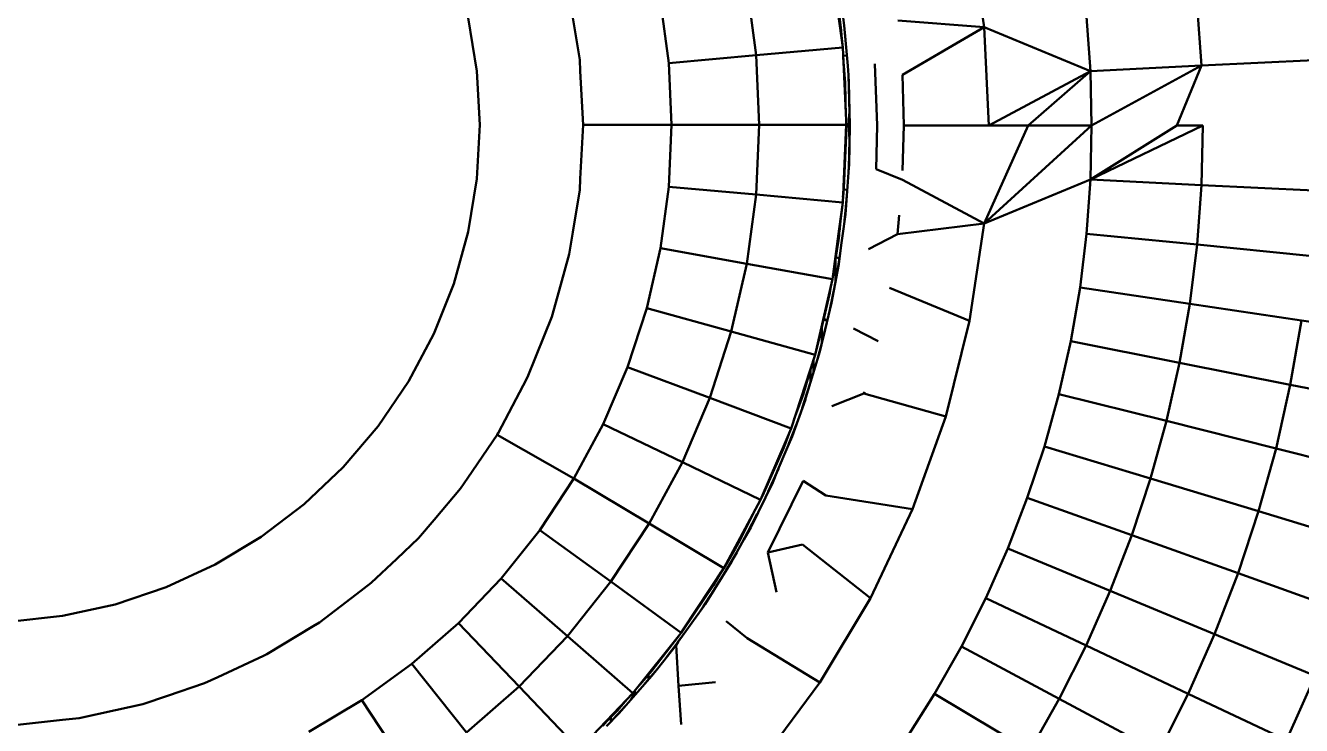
# Model space of a CAD drawing. Header units: millimetres. Extents: x -232 to 1390, y -69 to 653.
# Drawn here: x 170.6 to 227.7, y 103 to 134.4 of the extents above; entities that cross this region are included whole.
import ezdxf

# ---------------------------------------------------------------- set-up
doc = ezdxf.new("R2010")
doc.units = ezdxf.units.MM
doc.layers.add('Видимый контур (ГОСТ)', color=7, linetype='Continuous', lineweight=50)

msp = doc.modelspace()

# ---------------------------------------------------------------- linework, layer by layer
at = {"layer": 'Видимый контур (ГОСТ)'}
for p, q in [((212.871, 138.672), (213.518, 134.31)), ((202.89, 136.142), (203.309, 133.046)), ((199.396, 132.693), (199.024, 135.44)), ((207.187, 133.395), (206.969, 135.003)), ((223.059, 135.25), (223.255, 132.581)), ((190.795, 132.335), (190.405, 134.718)), ((195.404, 132.836), (195.094, 134.728)), ((207.025, 134.875), (207.187, 133.395)), ((207.11, 134.171), (207.025, 134.875)), ((207.185, 134.855), (207.252, 134.378)), ((207.252, 134.379), (207.308, 133.734)), ((207.252, 134.378), (207.409, 132.579)), ((209.659, 134.603), (213.518, 134.31)), ((218.111, 134.763), (218.29, 132.337)), ((207.117, 134.031), (207.11, 134.171)), ((207.13, 133.914), (207.11, 134.171)), ((213.518, 134.31), (209.866, 132.174)), ((213.518, 134.31), (213.723, 129.906)), ((218.29, 132.337), (213.518, 134.31)), ((203.309, 133.046), (207.187, 133.395)), ((207.333, 130.14), (207.187, 133.395)), ((195.431, 132.337), (195.404, 132.836)), ((203.309, 133.046), (199.396, 132.693)), ((199.396, 132.693), (199.52, 129.924)), ((203.309, 133.046), (203.449, 129.924)), ((207.203, 133.023), (207.368, 133.043)), ((207.297, 131.817), (207.207, 132.945)), ((208.631, 132.664), (208.735, 129.906)), ((228.307, 132.829), (223.255, 132.581)), ((190.926, 129.924), (190.795, 132.335)), ((195.562, 129.924), (195.431, 132.337)), ((207.409, 132.579), (207.446, 132.148)), ((207.446, 132.148), (207.511, 129.906)), ((207.446, 132.148), (207.455, 131.825)), ((207.446, 132.148), (207.455, 131.825)), ((209.929, 129.906), (209.866, 132.174)), ((218.29, 132.337), (213.723, 129.906)), ((215.485, 129.906), (218.29, 132.337)), ((223.255, 132.581), (218.29, 132.337)), ((218.332, 129.906), (218.29, 132.337)), ((223.255, 132.581), (218.332, 129.906)), ((222.149, 129.906), (223.255, 132.581)), ((207.326, 130.301), (207.297, 131.817)), ((207.455, 131.825), (207.511, 129.906)), ((207.439, 129.906), (207.493, 130.547)), ((190.795, 127.514), (190.926, 129.924)), ((195.431, 127.511), (195.562, 129.924)), ((199.52, 129.924), (195.562, 129.924)), ((199.52, 129.924), (199.396, 127.155)), ((203.449, 129.924), (199.52, 129.924)), ((203.449, 129.924), (203.309, 126.803)), ((207.343, 129.924), (203.449, 129.924)), ((207.187, 126.454), (207.343, 129.924)), ((207.239, 127.087), (207.343, 129.924)), ((207.343, 129.924), (207.333, 130.14)), ((207.34, 129.451), (207.343, 129.924)), ((207.439, 129.906), (207.342, 129.906)), ((207.493, 129.306), (207.439, 129.906)), ((207.511, 129.906), (207.439, 129.906)), ((207.511, 129.906), (207.454, 127.986)), ((207.511, 129.906), (207.471, 128.142)), ((208.735, 129.906), (208.678, 127.938)), ((209.929, 129.906), (209.868, 127.878)), ((213.723, 129.906), (209.929, 129.906)), ((213.518, 125.501), (218.332, 129.906)), ((215.485, 129.906), (213.518, 125.501)), ((215.485, 129.906), (213.723, 129.906)), ((218.332, 129.906), (215.485, 129.906)), ((218.332, 129.906), (218.29, 127.474)), ((218.29, 127.474), (223.31, 129.906)), ((222.149, 129.906), (218.29, 127.474)), ((218.332, 129.906), (218.332, 129.906)), ((223.31, 129.906), (222.149, 129.906)), ((223.31, 129.906), (223.256, 127.23)), ((207.239, 127.087), (207.34, 129.451)), ((207.454, 127.986), (207.471, 128.142)), ((207.471, 128.142), (207.46, 127.998)), ((190.405, 125.131), (190.795, 127.514)), ((195.404, 127.012), (195.431, 127.511)), ((207.46, 127.998), (207.304, 125.909)), ((207.454, 127.986), (207.451, 127.877)), ((207.454, 127.986), (207.46, 127.998)), ((209.856, 127.461), (208.678, 127.938)), ((209.856, 127.461), (213.518, 125.501)), ((218.29, 127.474), (213.518, 125.501)), ((218.111, 125.048), (218.29, 127.474)), ((218.29, 127.474), (223.256, 127.23)), ((195.094, 125.121), (195.404, 127.012)), ((199.024, 124.408), (199.396, 127.155)), ((203.309, 126.803), (199.396, 127.155)), ((207.197, 126.687), (207.239, 127.087)), ((207.198, 126.707), (207.239, 127.087)), ((207.233, 127.035), (207.387, 127.017)), ((223.059, 124.561), (223.256, 127.23)), ((223.256, 127.23), (228.307, 126.982)), ((203.309, 126.803), (202.89, 123.707)), ((207.187, 126.454), (203.309, 126.803)), ((207.027, 125.275), (207.187, 126.454)), ((207.187, 126.454), (207.044, 125.271)), ((207.368, 126.765), (207.308, 126.078)), ((207.304, 125.909), (207.177, 124.957)), ((207.308, 126.078), (207.27, 125.65)), ((209.714, 125.875), (209.639, 125.034)), ((206.72, 123.012), (207.027, 125.275)), ((207.025, 124.974), (207.027, 125.275)), ((207.025, 124.974), (207.044, 125.271)), ((207.044, 125.271), (207.027, 125.275)), ((207.035, 125.127), (207.086, 125.62)), ((213.518, 125.501), (209.639, 125.034)), ((213.518, 125.501), (212.871, 121.139)), ((189.759, 122.805), (190.405, 125.131)), ((194.932, 124.134), (195.094, 125.121)), ((207.025, 124.974), (206.72, 123.012)), ((206.909, 124.23), (206.994, 124.739)), ((206.994, 124.739), (207.025, 124.974)), ((207.177, 124.957), (207.121, 124.53)), ((209.639, 125.034), (208.34, 124.36)), ((218.111, 125.048), (217.814, 122.635)), ((223.059, 124.561), (218.111, 125.048)), ((194.553, 122.77), (194.932, 124.134)), ((198.407, 121.706), (199.024, 124.408)), ((202.89, 123.707), (199.024, 124.408)), ((207.069, 124.179), (206.952, 123.386)), ((207.121, 124.53), (207.008, 123.686)), ((207.122, 124.539), (207.069, 124.179)), ((223.059, 124.561), (222.731, 121.905)), ((228.092, 124.065), (223.059, 124.561)), ((202.89, 123.707), (202.194, 120.661)), ((202.89, 123.707), (206.72, 123.012)), ((207.008, 123.686), (206.685, 121.951)), ((206.866, 122.924), (206.866, 123.952)), ((206.872, 123.989), (207.035, 123.951)), ((206.142, 120.479), (206.72, 123.012)), ((206.72, 123.012), (206.149, 120.477)), ((188.865, 120.562), (189.759, 122.805)), ((194.152, 121.324), (194.553, 122.77)), ((206.077, 120.104), (206.606, 122.406)), ((206.149, 120.477), (206.606, 122.406)), ((206.606, 122.406), (206.667, 122.775)), ((206.606, 122.406), (206.663, 122.755)), ((206.816, 122.654), (206.743, 122.296)), ((209.279, 122.622), (212.871, 121.139)), ((217.814, 122.635), (217.398, 120.238)), ((222.731, 121.905), (217.814, 122.635)), ((206.685, 121.951), (206.475, 121.077)), ((206.743, 122.296), (206.61, 121.64)), ((222.731, 121.905), (222.274, 119.268)), ((227.734, 121.163), (222.731, 121.905)), ((193.813, 120.473), (194.152, 121.324)), ((197.551, 119.07), (198.407, 121.706)), ((202.194, 120.661), (198.407, 121.706)), ((206.336, 121.233), (206.492, 121.149)), ((202.194, 120.661), (201.229, 117.689)), ((202.194, 120.661), (205.947, 119.625)), ((206.475, 121.077), (206.237, 120.087)), ((206.248, 120.159), (206.248, 120.848)), ((206.32, 120.438), (206.475, 121.077)), ((208.776, 120.237), (207.674, 120.796)), ((212.871, 121.139), (211.8, 116.861)), ((227.734, 121.163), (227.235, 118.282)), ((232.557, 120.448), (227.734, 121.163)), ((187.734, 118.429), (188.865, 120.562)), ((193.072, 118.615), (193.813, 120.473)), ((205.947, 119.625), (206.142, 120.479)), ((206.076, 120.104), (205.947, 119.625)), ((206.229, 120.09), (206.059, 119.433)), ((206.071, 120.083), (206.075, 120.099)), ((206.075, 120.099), (206.076, 120.104)), ((206.075, 120.099), (206.077, 120.104)), ((206.076, 120.104), (206.142, 120.479)), ((206.077, 120.104), (206.076, 120.104)), ((206.149, 120.477), (206.077, 120.104)), ((206.149, 120.477), (206.142, 120.479)), ((206.162, 119.774), (206.229, 120.09)), ((206.237, 120.087), (206.162, 119.774)), ((206.32, 120.438), (206.229, 120.09)), ((206.229, 120.09), (206.237, 120.087)), ((206.32, 120.438), (206.237, 120.087)), ((216.865, 117.865), (217.398, 120.238)), ((222.274, 119.268), (217.398, 120.238)), ((204.874, 116.321), (205.947, 119.625)), ((206.162, 119.774), (205.537, 117.708)), ((196.461, 116.521), (197.551, 119.07)), ((201.229, 117.689), (197.551, 119.07)), ((205.407, 117.833), (205.817, 119.222)), ((205.407, 117.833), (205.813, 119.211)), ((205.741, 118.382), (205.741, 118.966)), ((205.869, 118.887), (205.869, 119.382)), ((205.869, 118.887), (205.887, 118.864)), ((205.869, 118.804), (205.869, 118.887)), ((221.687, 116.657), (222.274, 119.268)), ((227.235, 118.282), (222.274, 119.268)), ((186.379, 116.43), (187.734, 118.429)), ((192.877, 118.247), (193.072, 118.615)), ((205.734, 118.359), (205.369, 117.229)), ((191.745, 116.112), (192.877, 118.247)), ((205.014, 116.753), (205.407, 117.833)), ((205.093, 116.995), (205.407, 117.833)), ((208.134, 117.889), (206.693, 117.325)), ((208.155, 117.966), (208.134, 117.889)), ((211.8, 116.861), (208.134, 117.889)), ((216.216, 115.521), (216.865, 117.865)), ((221.687, 116.657), (216.865, 117.865)), ((226.594, 115.428), (227.235, 118.282)), ((232.016, 117.331), (227.235, 118.282)), ((201.229, 117.689), (200.001, 114.816)), ((204.874, 116.321), (201.229, 117.689)), ((205.512, 117.627), (204.915, 115.967)), ((205.537, 117.708), (205.457, 117.472)), ((205.537, 117.708), (205.512, 117.627)), ((211.8, 116.861), (210.314, 112.709)), ((220.973, 114.078), (221.687, 116.657)), ((226.594, 115.428), (221.687, 116.657)), ((184.816, 114.59), (186.379, 116.43)), ((190.397, 114.108), (191.706, 116.039)), ((191.706, 116.039), (191.745, 116.112)), ((195.148, 114.08), (191.706, 116.039)), ((196.461, 116.521), (195.148, 114.08)), ((200.001, 114.816), (196.461, 116.521)), ((204.6, 115.613), (204.764, 116.065)), ((204.666, 115.834), (204.874, 116.321)), ((205.114, 116.519), (204.761, 115.6)), ((203.509, 113.127), (204.666, 115.834)), ((204.513, 115.396), (204.666, 115.834)), ((204.6, 115.613), (204.513, 115.396)), ((204.636, 115.75), (204.6, 115.613)), ((204.915, 115.967), (204.67, 115.382)), ((216.216, 115.521), (215.453, 113.212)), ((220.973, 114.078), (216.216, 115.521)), ((203.509, 113.127), (204.513, 115.396)), ((203.658, 113.44), (204.513, 115.396)), ((204.67, 115.382), (204.286, 114.469)), ((225.814, 112.61), (226.594, 115.428)), ((231.323, 114.244), (226.594, 115.428)), ((183.064, 112.93), (184.816, 114.59)), ((200.001, 114.816), (198.52, 112.065)), ((200.001, 114.816), (203.509, 113.127)), ((204.307, 114.519), (203.85, 113.497)), ((204.286, 114.469), (204.049, 113.902)), ((190.07, 113.625), (190.397, 114.108)), ((193.621, 111.767), (195.148, 114.08)), ((198.52, 112.065), (195.148, 114.08)), ((204.049, 113.902), (203.063, 111.888)), ((205.413, 113.979), (203.838, 110.762)), ((206.436, 113.319), (205.413, 113.979)), ((220.973, 114.078), (220.134, 111.537)), ((225.814, 112.61), (220.973, 114.078)), ((188.883, 112.228), (190.07, 113.625)), ((203.575, 113.276), (203.658, 113.44)), ((203.658, 113.44), (203.589, 113.308)), ((210.314, 112.709), (206.436, 113.319)), ((215.453, 113.212), (214.578, 110.942)), ((220.134, 111.537), (215.453, 113.212)), ((181.142, 111.469), (183.064, 112.93)), ((202.587, 111.333), (203.299, 112.734)), ((202.591, 111.421), (203.509, 113.127)), ((203.509, 113.127), (202.597, 111.416)), ((210.314, 112.709), (208.428, 108.722)), ((225.814, 112.61), (224.896, 109.833)), ((230.479, 111.195), (225.814, 112.61)), ((188.182, 111.402), (188.883, 112.228)), ((198.52, 112.065), (196.799, 109.457)), ((198.52, 112.065), (201.863, 110.068)), ((203.357, 112.49), (202.911, 111.63)), ((179.073, 110.224), (181.142, 111.469)), ((191.892, 109.599), (193.621, 111.767)), ((196.799, 109.457), (193.621, 111.767)), ((203.063, 111.888), (202.763, 111.349)), ((202.911, 111.63), (202.763, 111.349)), ((203.063, 111.888), (202.911, 111.63)), ((220.134, 111.537), (219.171, 109.04)), ((224.896, 109.833), (220.134, 111.537)), ((187.214, 110.486), (188.182, 111.402)), ((201.863, 110.068), (202.591, 111.421)), ((202.361, 110.927), (201.863, 110.068)), ((202.521, 110.912), (202.206, 110.345)), ((202.361, 110.927), (202.591, 111.421)), ((202.361, 110.927), (202.597, 111.416)), ((202.587, 111.333), (202.361, 110.927)), ((202.763, 111.349), (202.521, 110.912)), ((202.597, 111.416), (202.587, 111.333)), ((202.597, 111.416), (202.591, 111.421)), ((203.838, 110.762), (205.389, 111.121)), ((205.389, 111.121), (208.428, 108.722)), ((213.592, 108.719), (214.578, 110.942)), ((219.171, 109.04), (214.578, 110.942)), ((186.065, 109.397), (187.214, 110.486)), ((202.206, 110.345), (201.019, 108.446)), ((202.435, 110.757), (201.97, 109.969)), ((204.212, 108.987), (203.838, 110.762)), ((176.882, 109.21), (179.073, 110.224)), ((200.02, 107.277), (201.863, 110.068)), ((201.39, 109.298), (201.725, 109.86)), ((201.97, 109.969), (201.958, 109.948)), ((224.896, 109.833), (223.844, 107.104)), ((229.486, 108.19), (224.896, 109.833)), ((174.594, 108.439), (176.882, 109.21)), ((185.402, 108.893), (186.065, 109.397)), ((189.977, 107.596), (191.892, 109.599)), ((194.851, 107.014), (191.892, 109.599)), ((196.799, 109.457), (194.851, 107.014)), ((196.799, 109.457), (199.949, 107.169)), ((200.068, 107.333), (201.39, 109.298)), ((201.39, 109.298), (200.685, 108.283)), ((183.743, 107.632), (185.402, 108.893)), ((201.323, 108.933), (200.944, 108.361)), ((208.428, 108.722), (206.161, 104.939)), ((212.499, 106.546), (213.592, 108.719)), ((218.086, 106.593), (213.592, 108.719)), ((218.086, 106.593), (219.171, 109.04)), ((223.844, 107.104), (219.171, 109.04)), ((172.236, 107.92), (174.594, 108.439)), ((200.959, 108.361), (199.819, 106.753)), ((200.944, 108.361), (200.704, 108.001)), ((201.019, 108.446), (200.944, 108.361)), ((200.959, 108.361), (200.944, 108.361)), ((201.019, 108.446), (200.959, 108.361)), ((169.836, 107.659), (172.236, 107.92)), ((181.387, 106.214), (183.458, 107.46)), ((183.458, 107.46), (183.743, 107.632)), ((187.889, 105.772), (189.977, 107.596)), ((192.692, 104.756), (189.977, 107.596)), ((202.91, 106.925), (201.971, 107.682)), ((194.851, 107.014), (192.692, 104.756)), ((197.783, 104.453), (194.851, 107.014)), ((197.783, 104.453), (199.949, 107.169)), ((199.654, 106.769), (199.949, 107.169)), ((200.055, 107.086), (199.85, 106.813)), ((199.949, 107.169), (200.02, 107.277)), ((199.992, 107.234), (200.068, 107.333)), ((200.068, 107.333), (200.051, 107.324)), ((206.161, 104.939), (202.91, 106.925)), ((222.659, 104.431), (223.844, 107.104)), ((228.348, 105.239), (223.844, 107.104)), ((197.783, 104.453), (199.654, 106.769)), ((198.63, 105.456), (199.654, 106.769)), ((199.723, 106.616), (198.885, 105.555)), ((199.81, 106.76), (199.295, 106.075)), ((199.723, 106.616), (199.81, 106.76)), ((199.819, 106.753), (199.723, 106.616)), ((199.723, 106.616), (199.835, 104.786)), ((199.85, 106.813), (199.81, 106.76)), ((199.81, 106.76), (199.819, 106.753)), ((212.499, 106.546), (211.3, 104.43)), ((216.883, 104.203), (212.499, 106.546)), ((216.883, 104.203), (218.086, 106.593)), ((222.659, 104.431), (218.086, 106.593)), ((179.202, 105.184), (181.244, 106.128)), ((181.244, 106.128), (181.387, 106.214)), ((185.647, 104.143), (187.889, 105.772)), ((190.339, 102.7), (187.889, 105.772)), ((178.598, 104.904), (179.202, 105.184)), ((198.629, 105.232), (197.153, 103.548)), ((198.094, 104.838), (198.63, 105.456)), ((198.269, 105.054), (198.63, 105.456)), ((198.69, 105.321), (198.281, 104.834)), ((198.484, 105.287), (198.484, 105.076)), ((198.885, 105.555), (198.629, 105.232)), ((198.69, 105.321), (198.629, 105.232)), ((198.885, 105.555), (198.69, 105.321)), ((227.066, 102.346), (228.348, 105.239)), ((176.939, 104.345), (178.598, 104.904)), ((192.692, 104.756), (190.339, 102.7)), ((192.692, 104.756), (195.382, 101.942)), ((199.835, 104.786), (201.49, 104.946)), ((199.954, 103.054), (199.835, 104.786)), ((206.161, 104.939), (203.534, 101.397)), ((175.834, 103.973), (176.939, 104.345)), ((185.647, 104.143), (183.267, 102.721)), ((187.811, 100.864), (185.647, 104.143)), ((196.901, 103.53), (197.783, 104.453)), ((197.083, 103.673), (197.533, 104.192)), ((197.874, 104.368), (197.874, 104.563)), ((211.3, 104.43), (209.999, 102.375)), ((215.564, 101.874), (211.3, 104.43)), ((216.883, 104.203), (215.564, 101.874)), ((221.344, 101.819), (216.883, 104.203)), ((221.344, 101.819), (222.659, 104.431)), ((227.066, 102.346), (222.659, 104.431)), ((172.986, 103.346), (174.613, 103.704)), ((174.613, 103.704), (175.834, 103.973)), ((195.382, 101.942), (196.901, 103.53)), ((196.439, 102.992), (196.901, 103.53)), ((197.153, 103.548), (196.597, 102.983)), ((196.606, 103.186), (197.083, 103.673)), ((197.456, 103.894), (196.704, 103.092)), ((197.083, 103.673), (196.911, 103.54)), ((197.469, 103.908), (197.456, 103.894)), ((170.087, 103.031), (172.241, 103.265)), ((172.241, 103.265), (172.986, 103.346)), ((196.797, 103.191), (196.797, 103.381))]:
    msp.add_line(p, q, dxfattribs=at)
msp.add_arc((198.179, 104.017), 0.5, 127.5743, 161.1137, dxfattribs=at)

doc.saveas('drawing.dxf')
